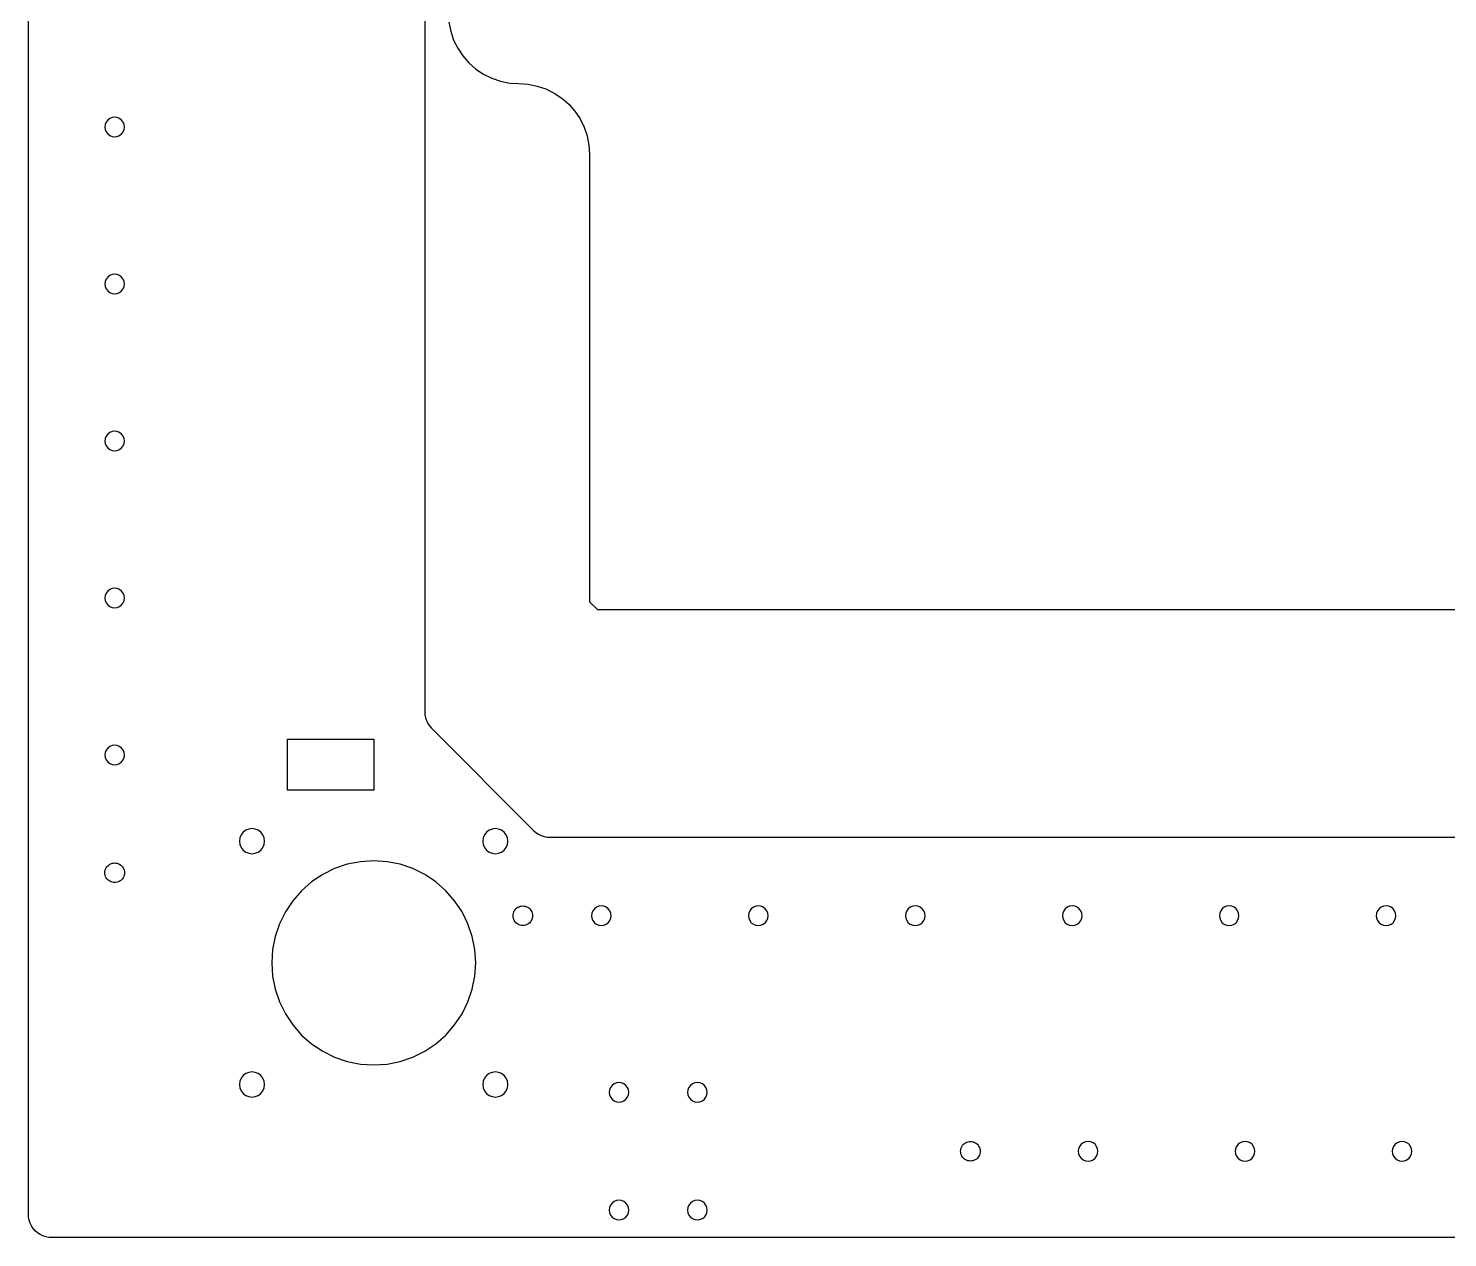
# Model space of a CAD drawing. Extents: x 3 to 841, y 4 to 316.
# Drawn here: x 480 to 660.8, y 4 to 158 of the extents above; entities that cross this region are included whole.
import ezdxf

# ---------------------------------------------------------------- set-up
doc = ezdxf.new("R2010")
doc.units = 0
doc.layers.add('Couche_1', color=7, linetype='CONTINUOUS')

msp = doc.modelspace()

# ---------------------------------------------------------------- linework, layer by layer
at = {"layer": 'Couche_1', "color": 1}
for p, q in [((480, 7.0002), (480, 312.999969)), ((530.49982, 249.00008), (530.49982, 71.00004)), ((533.5767, 158.82511), (533.80635, 157.67048)), ((533.80635, 157.67048), (534.18491, 156.55573)), ((534.18491, 156.55573), (534.7056, 155.50016)), ((534.7056, 155.50016), (535.35967, 154.52123)), ((535.35967, 154.52123), (536.13576, 153.63615)), ((536.13576, 153.63615), (537.02087, 152.86001)), ((537.02087, 152.86001), (537.99983, 152.20596)), ((537.99983, 152.20596), (539.05568, 151.68527)), ((539.05568, 151.68527), (540.17048, 151.30674)), ((540.17048, 151.30674), (541.32511, 151.07709)), ((541.32511, 151.07709), (542.4999, 151.00009)), ((542.4999, 151.00009), (543.67465, 150.92289)), ((543.67465, 150.92289), (544.82926, 150.69319)), ((544.82926, 150.69319), (545.94403, 150.315)), ((545.94403, 150.315), (546.99988, 149.79436)), ((546.99988, 149.79436), (547.97888, 149.14031)), ((547.97888, 149.14031), (548.86362, 148.36383)), ((548.86362, 148.36383), (549.64009, 147.4787)), ((490.37486, 146.55443), (490.11594, 146.35582)), ((490.67648, 146.67931), (490.37486, 146.55443)), ((490.99998, 146.72161), (490.67648, 146.67931)), ((491.32347, 146.67931), (490.99998, 146.72161)), ((491.62477, 146.55443), (491.32347, 146.67931)), ((491.88369, 146.35582), (491.62477, 146.55443)), ((549.64009, 147.4787), (550.29416, 146.50012)), ((550.29416, 146.50012), (550.81484, 145.44424)), ((489.79245, 145.79526), (489.74975, 145.47177)), ((489.74975, 145.47177), (489.79245, 145.14827)), ((489.9173, 146.09688), (489.79245, 145.79526)), ((489.79245, 145.14827), (489.9173, 144.84661)), ((490.11594, 146.35582), (489.9173, 146.09688)), ((489.9173, 144.84661), (490.11594, 144.58806)), ((492.08233, 146.09688), (491.88369, 146.35582)), ((491.88369, 144.58806), (492.08233, 144.84661)), ((492.20718, 145.79526), (492.08233, 146.09688)), ((492.08233, 144.84661), (492.20718, 145.14827)), ((492.24988, 145.47177), (492.20718, 145.79526)), ((492.20718, 145.14827), (492.24988, 145.47177)), ((550.81484, 145.44424), (551.19303, 144.32945)), ((490.11594, 144.58806), (490.37486, 144.38945)), ((490.37486, 144.38945), (490.67648, 144.26456)), ((490.67648, 144.26456), (490.99998, 144.22186)), ((490.99998, 144.22186), (491.32347, 144.26456)), ((491.32347, 144.26456), (491.62477, 144.38945)), ((491.62477, 144.38945), (491.88369, 144.58806)), ((551.19303, 144.32945), (551.42268, 143.17482)), ((551.42268, 143.17482), (551.49998, 142.00009)), ((551.49998, 142.00009), (551.49998, 85)), ((490.67648, 126.67929), (490.37486, 126.5544)), ((490.99998, 126.72199), (490.67648, 126.67929)), ((491.32347, 126.67929), (490.99998, 126.72199)), ((491.62477, 126.5544), (491.32347, 126.67929)), ((489.79245, 125.79523), (489.74975, 125.47174)), ((489.74975, 125.47174), (489.79245, 125.14824)), ((489.9173, 126.09685), (489.79245, 125.79523)), ((489.79245, 125.14824), (489.9173, 124.84697)), ((490.11594, 126.35579), (489.9173, 126.09685)), ((489.9173, 124.84697), (490.11594, 124.58803)), ((490.37486, 126.5544), (490.11594, 126.35579)), ((491.88369, 126.35579), (491.62477, 126.5544)), ((492.08233, 126.09685), (491.88369, 126.35579)), ((491.88369, 124.58803), (492.08233, 124.84697)), ((492.20718, 125.79523), (492.08233, 126.09685)), ((492.08233, 124.84697), (492.20718, 125.14824)), ((492.24988, 125.47174), (492.20718, 125.79523)), ((492.20718, 125.14824), (492.24988, 125.47174)), ((490.11594, 124.58803), (490.37486, 124.38942)), ((490.37486, 124.38942), (490.67648, 124.26453)), ((490.67648, 124.26453), (490.99998, 124.22183)), ((490.99998, 124.22183), (491.32347, 124.26453)), ((491.32347, 124.26453), (491.62477, 124.38942)), ((491.62477, 124.38942), (491.88369, 124.58803)), ((490.99998, 106.72196), (490.67648, 106.67926)), ((491.32347, 106.67926), (490.99998, 106.72196)), ((489.79245, 105.7952), (489.74975, 105.47171)), ((489.74975, 105.47171), (489.79245, 105.14821)), ((489.9173, 106.09682), (489.79245, 105.7952)), ((489.79245, 105.14821), (489.9173, 104.8469)), ((490.11594, 106.35576), (489.9173, 106.09682)), ((490.37486, 106.55433), (490.11594, 106.35576)), ((490.67648, 106.67926), (490.37486, 106.55433)), ((491.62477, 106.55433), (491.32347, 106.67926)), ((491.88369, 106.35576), (491.62477, 106.55433)), ((492.08233, 106.09682), (491.88369, 106.35576)), ((492.20718, 105.7952), (492.08233, 106.09682)), ((492.08233, 104.8469), (492.20718, 105.14821)), ((492.24988, 105.47171), (492.20718, 105.7952)), ((492.20718, 105.14821), (492.24988, 105.47171)), ((489.9173, 104.8469), (490.11594, 104.588)), ((490.11594, 104.588), (490.37486, 104.38939)), ((490.37486, 104.38939), (490.67648, 104.26451)), ((490.67648, 104.26451), (490.99998, 104.22181)), ((490.99998, 104.22181), (491.32347, 104.26451)), ((491.32347, 104.26451), (491.62477, 104.38939)), ((491.62477, 104.38939), (491.88369, 104.588)), ((491.88369, 104.588), (492.08233, 104.8469)), ((489.79245, 85.79518), (489.74975, 85.47168)), ((489.74975, 85.47168), (489.79245, 85.14819)), ((489.9173, 86.09679), (489.79245, 85.79518)), ((489.79245, 85.14819), (489.9173, 84.84691)), ((490.11594, 86.35574), (489.9173, 86.09679)), ((490.37486, 86.55435), (490.11594, 86.35574)), ((490.67648, 86.67923), (490.37486, 86.55435)), ((490.99998, 86.72183), (490.67648, 86.67923)), ((491.32347, 86.67923), (490.99998, 86.72183)), ((491.62477, 86.55435), (491.32347, 86.67923)), ((491.88369, 86.35574), (491.62477, 86.55435)), ((492.08233, 86.09679), (491.88369, 86.35574)), ((492.20718, 85.79518), (492.08233, 86.09679)), ((492.08233, 84.84691), (492.20718, 85.14819)), ((492.24988, 85.47168), (492.20718, 85.79518)), ((492.20718, 85.14819), (492.24988, 85.47168)), ((551.49998, 85), (552.49977, 83.99988)), ((489.9173, 84.84691), (490.11594, 84.58797)), ((490.11594, 84.58797), (490.37486, 84.38936)), ((490.37486, 84.38936), (490.67648, 84.26448)), ((490.67648, 84.26448), (490.99998, 84.22178)), ((490.99998, 84.22178), (491.32347, 84.26448)), ((491.32347, 84.26448), (491.62477, 84.38936)), ((491.62477, 84.38936), (491.88369, 84.58797)), ((491.88369, 84.58797), (492.08233, 84.84691)), ((552.49977, 83.99988), (694.49982, 83.99988)), ((530.49982, 71.00004), (530.52562, 70.60846)), ((530.52562, 70.60846), (530.60212, 70.22356)), ((530.60212, 70.22356), (530.72803, 69.85209)), ((530.72803, 69.85209), (530.90162, 69.5)), ((530.90162, 69.5), (531.11966, 69.17371)), ((531.11966, 69.17371), (531.37858, 68.87877)), ((531.37858, 68.87877), (544.37843, 55.87857)), ((513, 67.5), (524, 67.5)), ((513, 61), (513, 67.5)), ((524, 67.5), (524, 61)), ((489.79245, 65.79549), (489.74975, 65.47165)), ((489.74975, 65.47165), (489.79245, 65.14816)), ((489.9173, 66.09677), (489.79245, 65.79549)), ((489.79245, 65.14816), (489.9173, 64.84689)), ((490.11594, 66.35571), (489.9173, 66.09677)), ((490.37486, 66.55432), (490.11594, 66.35571)), ((490.67648, 66.6792), (490.37486, 66.55432)), ((490.99998, 66.7219), (490.67648, 66.6792)), ((491.32347, 66.6792), (490.99998, 66.7219)), ((491.62477, 66.55432), (491.32347, 66.6792)), ((491.88369, 66.35571), (491.62477, 66.55432)), ((492.08233, 66.09677), (491.88369, 66.35571)), ((492.20718, 65.79549), (492.08233, 66.09677)), ((492.08233, 64.84689), (492.20718, 65.14816)), ((492.24988, 65.47165), (492.20718, 65.79549)), ((492.20718, 65.14816), (492.24988, 65.47165)), ((489.9173, 64.84689), (490.11594, 64.58794)), ((490.11594, 64.58794), (490.37486, 64.38933)), ((490.37486, 64.38933), (490.67648, 64.26445)), ((490.67648, 64.26445), (490.99998, 64.22175)), ((490.99998, 64.22175), (491.32347, 64.26445)), ((491.32347, 64.26445), (491.62477, 64.38933)), ((491.62477, 64.38933), (491.88369, 64.58794)), ((491.88369, 64.58794), (492.08233, 64.84689)), ((524, 61), (513, 61)), ((508.49779, 56.10014), (508.08359, 56.04544)), ((508.91194, 56.04544), (508.49779, 56.10014)), ((539.49777, 56.10014), (539.08362, 56.04544)), ((539.91193, 56.04544), (539.49777, 56.10014)), ((506.95225, 54.91403), (506.89795, 54.49993)), ((506.89795, 54.49993), (506.95225, 54.08574)), ((507.11208, 55.30001), (506.95225, 54.91403)), ((507.3664, 55.63126), (507.11208, 55.30001)), ((507.69804, 55.88563), (507.3664, 55.63126)), ((508.08359, 56.04544), (507.69804, 55.88563)), ((509.29786, 55.88563), (508.91194, 56.04544)), ((509.62913, 55.63126), (509.29786, 55.88563)), ((509.8835, 55.30001), (509.62913, 55.63126)), ((510.04328, 54.91403), (509.8835, 55.30001)), ((510.09798, 54.49993), (510.04328, 54.91403)), ((510.04328, 54.08574), (510.09798, 54.49993)), ((537.95224, 54.91403), (537.89794, 54.49993)), ((537.89794, 54.49993), (537.95224, 54.08574)), ((538.11206, 55.30001), (537.95224, 54.91403)), ((538.36639, 55.63126), (538.11206, 55.30001)), ((538.69803, 55.88563), (538.36639, 55.63126)), ((539.08362, 56.04544), (538.69803, 55.88563)), ((540.29785, 55.88563), (539.91193, 56.04544)), ((540.62912, 55.63126), (540.29785, 55.88563)), ((540.88349, 55.30001), (540.62912, 55.63126)), ((541.04332, 54.91403), (540.88349, 55.30001)), ((541.09792, 54.49993), (541.04332, 54.91403)), ((541.04332, 54.08574), (541.09792, 54.49993)), ((544.37843, 55.87857), (544.67373, 55.61993)), ((544.67373, 55.61993), (545.00003, 55.40194)), ((545.00003, 55.40194), (545.35176, 55.22839)), ((545.35176, 55.22839), (545.72321, 55.10209)), ((545.72321, 55.10209), (546.1081, 55.02559)), ((546.1081, 55.02559), (546.49968, 55.00019)), ((546.49968, 55.00019), (787.49985, 55.00019)), ((506.95225, 54.08574), (507.11208, 53.70015)), ((507.11208, 53.70015), (507.3664, 53.36856)), ((507.3664, 53.36856), (507.69804, 53.11457)), ((507.69804, 53.11457), (508.08359, 52.95437)), ((508.08359, 52.95437), (508.49779, 52.90007)), ((508.49779, 52.90007), (508.91194, 52.95437)), ((508.91194, 52.95437), (509.29786, 53.11457)), ((509.29786, 53.11457), (509.62913, 53.36856)), ((509.62913, 53.36856), (509.8835, 53.70015)), ((509.8835, 53.70015), (510.04328, 54.08574)), ((537.95224, 54.08574), (538.11206, 53.70015)), ((538.11206, 53.70015), (538.36639, 53.36856)), ((538.36639, 53.36856), (538.69803, 53.11457)), ((538.69803, 53.11457), (539.08362, 52.95437)), ((539.08362, 52.95437), (539.49777, 52.90007)), ((539.49777, 52.90007), (539.91193, 52.95437)), ((539.91193, 52.95437), (540.29785, 53.11457)), ((540.29785, 53.11457), (540.62912, 53.36856)), ((540.62912, 53.36856), (540.88349, 53.70015)), ((540.88349, 53.70015), (541.04332, 54.08574)), ((489.7498, 50.47188), (489.7608, 50.63488)), ((489.7608, 50.63488), (489.7925, 50.79537)), ((489.7925, 50.79537), (489.845, 50.95027)), ((489.845, 50.95027), (489.9173, 51.09665)), ((489.9173, 51.09665), (490.0083, 51.23281)), ((490.0083, 51.23281), (490.11591, 51.35559)), ((490.11591, 51.35559), (490.23902, 51.46355)), ((490.23902, 51.46355), (490.37483, 51.55425)), ((490.37483, 51.55425), (490.52159, 51.62655)), ((490.52159, 51.62655), (490.67645, 51.67905)), ((490.67645, 51.67905), (490.83661, 51.71115)), ((490.83661, 51.71115), (490.99995, 51.72175)), ((490.99995, 51.72175), (491.16296, 51.71115)), ((491.16296, 51.71115), (491.32344, 51.67905)), ((491.32344, 51.67905), (491.47835, 51.62655)), ((491.47835, 51.62655), (491.62474, 51.55425)), ((491.62474, 51.55425), (491.76092, 51.46355)), ((491.76092, 51.46355), (491.88366, 51.35559)), ((491.88366, 51.35559), (491.99164, 51.23281)), ((491.99164, 51.23281), (492.08234, 51.09665)), ((492.08234, 51.09665), (492.15464, 50.95027)), ((492.15464, 50.95027), (492.20714, 50.79537)), ((492.20714, 50.79537), (492.23924, 50.63488)), ((492.23924, 50.63488), (492.24984, 50.47188)), ((519.02291, 51.01056), (517.49783, 50.25846)), ((520.63331, 51.55704), (519.02291, 51.01056)), ((522.30089, 51.88863), (520.63331, 51.55704)), ((523.99778, 52.00012), (522.30089, 51.88863)), ((525.69463, 51.88863), (523.99778, 52.00012)), ((527.36257, 51.55704), (525.69463, 51.88863)), ((528.97265, 51.01056), (527.36257, 51.55704)), ((530.49769, 50.25846), (528.97265, 51.01056)), ((489.7608, 50.30854), (489.7498, 50.47188)), ((489.7925, 50.14838), (489.7608, 50.30854)), ((489.845, 49.99353), (489.7925, 50.14838)), ((489.9173, 49.84677), (489.845, 49.99353)), ((490.0083, 49.71094), (489.9173, 49.84677)), ((490.11591, 49.58782), (490.0083, 49.71094)), ((490.23902, 49.48025), (490.11591, 49.58782)), ((490.37483, 49.38925), (490.23902, 49.48025)), ((490.52159, 49.31695), (490.37483, 49.38925)), ((490.67645, 49.26435), (490.52159, 49.31695)), ((490.83661, 49.23265), (490.67645, 49.26435)), ((490.99995, 49.22175), (490.83661, 49.23265)), ((491.16296, 49.23265), (490.99995, 49.22175)), ((491.32344, 49.26435), (491.16296, 49.23265)), ((491.47835, 49.31695), (491.32344, 49.26435)), ((491.62474, 49.38925), (491.47835, 49.31695)), ((491.76092, 49.48025), (491.62474, 49.38925)), ((491.88366, 49.58782), (491.76092, 49.48025)), ((491.99164, 49.71094), (491.88366, 49.58782)), ((492.08234, 49.84677), (491.99164, 49.71094)), ((492.15464, 49.99353), (492.08234, 49.84677)), ((492.20714, 50.14838), (492.15464, 49.99353)), ((492.23924, 50.30854), (492.20714, 50.14838)), ((492.24984, 50.47188), (492.23924, 50.30854)), ((516.08392, 49.31373), (514.80545, 48.19226)), ((517.49783, 50.25846), (516.08392, 49.31373)), ((531.91163, 49.31373), (530.49769, 50.25846)), ((533.1901, 48.19226), (531.91163, 49.31373)), ((514.80545, 48.19226), (513.68432, 46.91378)), ((534.31157, 46.91378), (533.1901, 48.19226)), ((512.7396, 45.50018), (511.98744, 43.97477)), ((513.68432, 46.91378), (512.7396, 45.50018)), ((535.25634, 45.50018), (534.31157, 46.91378)), ((536.00846, 43.97477), (535.25634, 45.50018)), ((541.75873, 45.16329), (541.79043, 45.32344)), ((541.79043, 45.32344), (541.84293, 45.47834)), ((541.84293, 45.47834), (541.91533, 45.62506)), ((541.91533, 45.62506), (542.00603, 45.76088)), ((542.00603, 45.76088), (542.11397, 45.884)), ((542.11397, 45.884), (542.23707, 45.99162)), ((542.23707, 45.99162), (542.37293, 46.08262)), ((542.37293, 46.08262), (542.51969, 46.15502)), ((542.51969, 46.15502), (542.67418, 46.20752)), ((542.67418, 46.20752), (542.8347, 46.23932)), ((542.8347, 46.23932), (542.998, 46.25022)), ((542.998, 46.25022), (543.16102, 46.23932)), ((543.16102, 46.23932), (543.32154, 46.20752)), ((543.32154, 46.20752), (543.4764, 46.15502)), ((543.4764, 46.15502), (543.62279, 46.08262)), ((543.62279, 46.08262), (543.75897, 45.99162)), ((543.75897, 45.99162), (543.88171, 45.884)), ((543.88171, 45.884), (543.98969, 45.76088)), ((543.98969, 45.76088), (544.08039, 45.62506)), ((544.08039, 45.62506), (544.15269, 45.47834)), ((544.15269, 45.47834), (544.20529, 45.32344)), ((544.20529, 45.32344), (544.23739, 45.16329)), ((551.79031, 45.32344), (551.74801, 44.99995)), ((551.91521, 45.62506), (551.79031, 45.32344)), ((552.11414, 45.884), (551.91521, 45.62506)), ((552.37273, 46.08261), (552.11414, 45.884)), ((552.6744, 46.2075), (552.37273, 46.08261)), ((552.99785, 46.2502), (552.6744, 46.2075)), ((553.32139, 46.2075), (552.99785, 46.2502)), ((553.62301, 46.08261), (553.32139, 46.2075)), ((553.88193, 45.884), (553.62301, 46.08261)), ((554.08053, 45.62506), (553.88193, 45.884)), ((554.20542, 45.32344), (554.08053, 45.62506)), ((554.24772, 44.99995), (554.20542, 45.32344)), ((571.79033, 45.32344), (571.74803, 44.99995)), ((571.91523, 45.62506), (571.79033, 45.32344)), ((572.11383, 45.884), (571.91523, 45.62506)), ((572.37279, 46.08261), (572.11383, 45.884)), ((572.67442, 46.2075), (572.37279, 46.08261)), ((572.99787, 46.2502), (572.67442, 46.2075)), ((573.32141, 46.2075), (572.99787, 46.2502)), ((573.62303, 46.08261), (573.32141, 46.2075)), ((573.88162, 45.884), (573.62303, 46.08261)), ((574.08059, 45.62506), (573.88162, 45.884)), ((574.20512, 45.32344), (574.08059, 45.62506)), ((574.24772, 44.99995), (574.20512, 45.32344)), ((591.79039, 45.32344), (591.74799, 44.99995)), ((591.91525, 45.62506), (591.79039, 45.32344)), ((592.11384, 45.884), (591.91525, 45.62506)), ((592.37281, 46.08261), (592.11384, 45.884)), ((592.67444, 46.2075), (592.37281, 46.08261)), ((592.99793, 46.2502), (592.67444, 46.2075)), ((593.32143, 46.2075), (592.99793, 46.2502)), ((593.62272, 46.08261), (593.32143, 46.2075)), ((593.88164, 45.884), (593.62272, 46.08261)), ((594.08028, 45.62506), (593.88164, 45.884)), ((594.20514, 45.32344), (594.08028, 45.62506)), ((594.24784, 44.99995), (594.20514, 45.32344)), ((611.79042, 45.32344), (611.74772, 44.99995)), ((611.91526, 45.62506), (611.79042, 45.32344)), ((612.11392, 45.884), (611.91526, 45.62506)), ((612.37283, 46.08261), (612.11392, 45.884)), ((612.67445, 46.2075), (612.37283, 46.08261)), ((612.99795, 46.2502), (612.67445, 46.2075)), ((613.32144, 46.2075), (612.99795, 46.2502)), ((613.62274, 46.08261), (613.32144, 46.2075)), ((613.8817, 45.884), (613.62274, 46.08261)), ((614.08031, 45.62506), (613.8817, 45.884)), ((614.20515, 45.32344), (614.08031, 45.62506)), ((614.24785, 44.99995), (614.20515, 45.32344)), ((631.79043, 45.32344), (631.74773, 44.99995)), ((631.91529, 45.62506), (631.79043, 45.32344)), ((632.11392, 45.884), (631.91529, 45.62506)), ((632.37284, 46.08261), (632.11392, 45.884)), ((632.67448, 46.2075), (632.37284, 46.08261)), ((632.998, 46.2502), (632.67448, 46.2075)), ((633.32147, 46.2075), (632.998, 46.2502)), ((633.62277, 46.08261), (633.32147, 46.2075)), ((633.88171, 45.884), (633.62277, 46.08261)), ((634.08032, 45.62506), (633.88171, 45.884)), ((634.20516, 45.32344), (634.08032, 45.62506)), ((634.24786, 44.99995), (634.20516, 45.32344)), ((651.79045, 45.32344), (651.74775, 44.99995)), ((651.91534, 45.62506), (651.79045, 45.32344)), ((652.11395, 45.884), (651.91534, 45.62506)), ((652.37291, 46.08261), (652.11395, 45.884)), ((652.67417, 46.2075), (652.37291, 46.08261)), ((652.99803, 46.2502), (652.67417, 46.2075)), ((653.32148, 46.2075), (652.99803, 46.2502)), ((653.62277, 46.08261), (653.32148, 46.2075)), ((653.88174, 45.884), (653.62277, 46.08261)), ((654.08035, 45.62506), (653.88174, 45.884)), ((654.20519, 45.32344), (654.08035, 45.62506)), ((654.24789, 44.99995), (654.20519, 45.32344)), ((511.98744, 43.97477), (511.44099, 42.36471)), ((536.55491, 42.36471), (536.00846, 43.97477)), ((541.74773, 44.99995), (541.75873, 45.16329)), ((541.75873, 44.83695), (541.74773, 44.99995)), ((541.79043, 44.67645), (541.75873, 44.83695)), ((541.84293, 44.5216), (541.79043, 44.67645)), ((541.91533, 44.37518), (541.84293, 44.5216)), ((542.00603, 44.23901), (541.91533, 44.37518)), ((542.11397, 44.11624), (542.00603, 44.23901)), ((542.23707, 44.00828), (542.11397, 44.11624)), ((542.37293, 43.91768), (542.23707, 44.00828)), ((542.51969, 43.84538), (542.37293, 43.91768)), ((542.67418, 43.79278), (542.51969, 43.84538)), ((542.8347, 43.76068), (542.67418, 43.79278)), ((542.998, 43.75008), (542.8347, 43.76068)), ((543.16102, 43.76068), (542.998, 43.75008)), ((543.32154, 43.79278), (543.16102, 43.76068)), ((543.4764, 43.84538), (543.32154, 43.79278)), ((543.62279, 43.91768), (543.4764, 43.84538)), ((543.75897, 44.00828), (543.62279, 43.91768)), ((543.88171, 44.11624), (543.75897, 44.00828)), ((543.98969, 44.23901), (543.88171, 44.11624)), ((544.08039, 44.37518), (543.98969, 44.23901)), ((544.15269, 44.5216), (544.08039, 44.37518)), ((544.20529, 44.67645), (544.15269, 44.5216)), ((544.23739, 44.83695), (544.20529, 44.67645)), ((544.23739, 45.16329), (544.24799, 44.99995)), ((544.24799, 44.99995), (544.23739, 44.83695)), ((551.74801, 44.99995), (551.79031, 44.67645)), ((551.79031, 44.67645), (551.91521, 44.37518)), ((551.91521, 44.37518), (552.11414, 44.11624)), ((552.11414, 44.11624), (552.37273, 43.91763)), ((552.37273, 43.91763), (552.6744, 43.79274)), ((552.6744, 43.79274), (552.99785, 43.75004)), ((552.99785, 43.75004), (553.32139, 43.79274)), ((553.32139, 43.79274), (553.62301, 43.91763)), ((553.62301, 43.91763), (553.88193, 44.11624)), ((553.88193, 44.11624), (554.08053, 44.37518)), ((554.08053, 44.37518), (554.20542, 44.67645)), ((554.20542, 44.67645), (554.24772, 44.99995)), ((571.74803, 44.99995), (571.79033, 44.67645)), ((571.79033, 44.67645), (571.91523, 44.37518)), ((571.91523, 44.37518), (572.11383, 44.11624)), ((572.11383, 44.11624), (572.37279, 43.91763)), ((572.37279, 43.91763), (572.67442, 43.79274)), ((572.67442, 43.79274), (572.99787, 43.75004)), ((572.99787, 43.75004), (573.32141, 43.79274)), ((573.32141, 43.79274), (573.62303, 43.91763)), ((573.62303, 43.91763), (573.88162, 44.11624)), ((573.88162, 44.11624), (574.08059, 44.37518)), ((574.08059, 44.37518), (574.20512, 44.67645)), ((574.20512, 44.67645), (574.24772, 44.99995)), ((591.74799, 44.99995), (591.79039, 44.67645)), ((591.79039, 44.67645), (591.91525, 44.37518)), ((591.91525, 44.37518), (592.11384, 44.11624)), ((592.11384, 44.11624), (592.37281, 43.91763)), ((592.37281, 43.91763), (592.67444, 43.79274)), ((592.67444, 43.79274), (592.99793, 43.75004)), ((592.99793, 43.75004), (593.32143, 43.79274)), ((593.32143, 43.79274), (593.62272, 43.91763)), ((593.62272, 43.91763), (593.88164, 44.11624)), ((593.88164, 44.11624), (594.08028, 44.37518)), ((594.08028, 44.37518), (594.20514, 44.67645)), ((594.20514, 44.67645), (594.24784, 44.99995)), ((611.74772, 44.99995), (611.79042, 44.67645)), ((611.79042, 44.67645), (611.91526, 44.37518)), ((611.91526, 44.37518), (612.11392, 44.11624)), ((612.11392, 44.11624), (612.37283, 43.91763)), ((612.37283, 43.91763), (612.67445, 43.79274)), ((612.67445, 43.79274), (612.99795, 43.75004)), ((612.99795, 43.75004), (613.32144, 43.79274)), ((613.32144, 43.79274), (613.62274, 43.91763)), ((613.62274, 43.91763), (613.8817, 44.11624)), ((613.8817, 44.11624), (614.08031, 44.37518)), ((614.08031, 44.37518), (614.20515, 44.67645)), ((614.20515, 44.67645), (614.24785, 44.99995)), ((631.74773, 44.99995), (631.79043, 44.67645)), ((631.79043, 44.67645), (631.91529, 44.37518)), ((631.91529, 44.37518), (632.11392, 44.11624)), ((632.11392, 44.11624), (632.37284, 43.91763)), ((632.37284, 43.91763), (632.67448, 43.79274)), ((632.67448, 43.79274), (632.998, 43.75004)), ((632.998, 43.75004), (633.32147, 43.79274)), ((633.32147, 43.79274), (633.62277, 43.91763)), ((633.62277, 43.91763), (633.88171, 44.11624)), ((633.88171, 44.11624), (634.08032, 44.37518)), ((634.08032, 44.37518), (634.20516, 44.67645)), ((634.20516, 44.67645), (634.24786, 44.99995)), ((651.74775, 44.99995), (651.79045, 44.67645)), ((651.79045, 44.67645), (651.91534, 44.37518)), ((651.91534, 44.37518), (652.11395, 44.11624)), ((652.11395, 44.11624), (652.37291, 43.91763)), ((652.37291, 43.91763), (652.67417, 43.79274)), ((652.67417, 43.79274), (652.99803, 43.75004)), ((652.99803, 43.75004), (653.32148, 43.79274)), ((653.32148, 43.79274), (653.62277, 43.91763)), ((653.62277, 43.91763), (653.88174, 44.11624)), ((653.88174, 44.11624), (654.08035, 44.37518)), ((654.08035, 44.37518), (654.20519, 44.67645)), ((654.20519, 44.67645), (654.24789, 44.99995)), ((511.44099, 42.36471), (511.10901, 40.69677)), ((536.8865, 40.69677), (536.55491, 42.36471)), ((511.10901, 40.69677), (510.9979, 38.99993)), ((536.998, 38.99993), (536.8865, 40.69677)), ((510.9979, 38.99993), (511.10901, 37.30305)), ((536.8865, 37.30305), (536.998, 38.99993)), ((511.10901, 37.30305), (511.44099, 35.63549)), ((536.55491, 35.63549), (536.8865, 37.30305)), ((511.44099, 35.63549), (511.98744, 34.02508)), ((536.00846, 34.02508), (536.55491, 35.63549)), ((511.98744, 34.02508), (512.7396, 32.49998)), ((535.25634, 32.49998), (536.00846, 34.02508)), ((512.7396, 32.49998), (513.68432, 31.08603)), ((513.68432, 31.08603), (514.80545, 29.80759)), ((533.1901, 29.80759), (534.31157, 31.08603)), ((534.31157, 31.08603), (535.25634, 32.49998)), ((514.80545, 29.80759), (516.08392, 28.68643)), ((531.91163, 28.68643), (533.1901, 29.80759)), ((516.08392, 28.68643), (517.49783, 27.7417)), ((517.49783, 27.7417), (519.02291, 26.98955)), ((528.97265, 26.98955), (530.49769, 27.7417)), ((530.49769, 27.7417), (531.91163, 28.68643)), ((519.02291, 26.98955), (520.63331, 26.4432)), ((520.63331, 26.4432), (522.30089, 26.11122)), ((522.30089, 26.11122), (523.99778, 26.00003)), ((523.99778, 26.00003), (525.69463, 26.11122)), ((525.69463, 26.11122), (527.36257, 26.4432)), ((527.36257, 26.4432), (528.97265, 26.98955)), ((506.95225, 23.91411), (506.89795, 23.49993)), ((507.11208, 24.29996), (506.95225, 23.91411)), ((507.3664, 24.6313), (507.11208, 24.29996)), ((507.69804, 24.88563), (507.3664, 24.6313)), ((508.08359, 25.04544), (507.69804, 24.88563)), ((508.49779, 25.10014), (508.08359, 25.04544)), ((508.91194, 25.04544), (508.49779, 25.10014)), ((509.29786, 24.88563), (508.91194, 25.04544)), ((509.62913, 24.6313), (509.29786, 24.88563)), ((509.8835, 24.29996), (509.62913, 24.6313)), ((510.04328, 23.91411), (509.8835, 24.29996)), ((510.09798, 23.49993), (510.04328, 23.91411)), ((537.95224, 23.91411), (537.89794, 23.49993)), ((538.11206, 24.29996), (537.95224, 23.91411)), ((538.36639, 24.6313), (538.11206, 24.29996)), ((538.69803, 24.88563), (538.36639, 24.6313)), ((539.08362, 25.04544), (538.69803, 24.88563)), ((539.49777, 25.10014), (539.08362, 25.04544)), ((539.91193, 25.04544), (539.49777, 25.10014)), ((540.29785, 24.88563), (539.91193, 25.04544)), ((540.62912, 24.6313), (540.29785, 24.88563)), ((540.88349, 24.29996), (540.62912, 24.6313)), ((541.04332, 23.91411), (540.88349, 24.29996)), ((541.09792, 23.49993), (541.04332, 23.91411)), ((554.62487, 23.58248), (554.36591, 23.38387)), ((554.92649, 23.70741), (554.62487, 23.58248)), ((555.24999, 23.75001), (554.92649, 23.70741)), ((555.57348, 23.70741), (555.24999, 23.75001)), ((555.87478, 23.58248), (555.57348, 23.70741)), ((556.1337, 23.38387), (555.87478, 23.58248)), ((564.62472, 23.58248), (564.36613, 23.38387)), ((564.92635, 23.70741), (564.62472, 23.58248)), ((565.24984, 23.75001), (564.92635, 23.70741)), ((565.57333, 23.70741), (565.24984, 23.75001)), ((565.87495, 23.58248), (565.57333, 23.70741)), ((566.13392, 23.38387), (565.87495, 23.58248)), ((506.89795, 23.49993), (506.95225, 23.0857)), ((506.95225, 23.0857), (507.11208, 22.70015)), ((507.11208, 22.70015), (507.3664, 22.36851)), ((507.3664, 22.36851), (507.69804, 22.11461)), ((507.69804, 22.11461), (508.08359, 21.95446)), ((508.08359, 21.95446), (508.49779, 21.90006)), ((508.49779, 21.90006), (508.91194, 21.95446)), ((508.91194, 21.95446), (509.29786, 22.11461)), ((509.29786, 22.11461), (509.62913, 22.36851)), ((509.62913, 22.36851), (509.8835, 22.70015)), ((509.8835, 22.70015), (510.04328, 23.0857)), ((510.04328, 23.0857), (510.09798, 23.49993)), ((537.89794, 23.49993), (537.95224, 23.0857)), ((537.95224, 23.0857), (538.11206, 22.70015)), ((538.11206, 22.70015), (538.36639, 22.36851)), ((538.36639, 22.36851), (538.69803, 22.11461)), ((538.69803, 22.11461), (539.08362, 21.95446)), ((539.08362, 21.95446), (539.49777, 21.90006)), ((539.49777, 21.90006), (539.91193, 21.95446)), ((539.91193, 21.95446), (540.29785, 22.11461)), ((540.29785, 22.11461), (540.62912, 22.36851)), ((540.62912, 22.36851), (540.88349, 22.70015)), ((540.88349, 22.70015), (541.04332, 23.0857)), ((541.04332, 23.0857), (541.09792, 23.49993)), ((554.04246, 22.8237), (553.99976, 22.50016)), ((553.99976, 22.50016), (554.04246, 22.17671)), ((554.16731, 23.12488), (554.04246, 22.8237)), ((554.04246, 22.17671), (554.16731, 21.875)), ((554.36591, 23.38387), (554.16731, 23.12488)), ((554.16731, 21.875), (554.36591, 21.61602)), ((556.33234, 23.12488), (556.1337, 23.38387)), ((556.1337, 21.61602), (556.33234, 21.875)), ((556.45719, 22.8237), (556.33234, 23.12488)), ((556.33234, 21.875), (556.45719, 22.17671)), ((556.49989, 22.50016), (556.45719, 22.8237)), ((556.45719, 22.17671), (556.49989, 22.50016)), ((564.0423, 22.8237), (564, 22.50016)), ((564, 22.50016), (564.0423, 22.17671)), ((564.16715, 23.12488), (564.0423, 22.8237)), ((564.0423, 22.17671), (564.16715, 21.875)), ((564.36613, 23.38387), (564.16715, 23.12488)), ((564.16715, 21.875), (564.36613, 21.61602)), ((566.33251, 23.12488), (566.13392, 23.38387)), ((566.13392, 21.61602), (566.33251, 21.875)), ((566.45741, 22.8237), (566.33251, 23.12488)), ((566.33251, 21.875), (566.45741, 22.17671)), ((566.49971, 22.50016), (566.45741, 22.8237)), ((566.45741, 22.17671), (566.49971, 22.50016)), ((554.36591, 21.61602), (554.62487, 21.41741)), ((554.62487, 21.41741), (554.92649, 21.29257)), ((554.92649, 21.29257), (555.24999, 21.24997)), ((555.24999, 21.24997), (555.57348, 21.29257)), ((555.57348, 21.29257), (555.87478, 21.41741)), ((555.87478, 21.41741), (556.1337, 21.61602)), ((564.36613, 21.61602), (564.62472, 21.41741)), ((564.62472, 21.41741), (564.92635, 21.29257)), ((564.92635, 21.29257), (565.24984, 21.24997)), ((565.24984, 21.24997), (565.57333, 21.29257)), ((565.57333, 21.29257), (565.87495, 21.41741)), ((565.87495, 21.41741), (566.13392, 21.61602)), ((598.77822, 15.00014), (598.78882, 15.1631)), ((598.78882, 14.83676), (598.77822, 15.00014)), ((598.78882, 15.1631), (598.82092, 15.32359)), ((598.82092, 14.67661), (598.78882, 14.83676)), ((598.82092, 15.32359), (598.87352, 15.47845)), ((598.87352, 14.52171), (598.82092, 14.67661)), ((598.87352, 15.47845), (598.94582, 15.62521)), ((598.94582, 14.37494), (598.87352, 14.52171)), ((598.94582, 15.62521), (599.03642, 15.76104)), ((599.03642, 15.76104), (599.14436, 15.88385)), ((599.14436, 15.88385), (599.26715, 15.99173)), ((599.26715, 15.99173), (599.40328, 16.08273)), ((599.40328, 16.08273), (599.54972, 16.15503)), ((599.54972, 16.15503), (599.70457, 16.20733)), ((599.70457, 16.20733), (599.86511, 16.23943)), ((599.86511, 16.23943), (600.02807, 16.25003)), ((600.02807, 16.25003), (600.19141, 16.23943)), ((600.19141, 16.23943), (600.35195, 16.20733)), ((600.35195, 16.20733), (600.50644, 16.15503)), ((600.50644, 16.15503), (600.6532, 16.08273)), ((600.6532, 16.08273), (600.78905, 15.99173)), ((600.78905, 15.99173), (600.91214, 15.88385)), ((600.91214, 15.88385), (601.0201, 15.76104)), ((601.0201, 15.76104), (601.1108, 15.62521)), ((601.1108, 15.62521), (601.1831, 15.47845)), ((601.1831, 14.52171), (601.1108, 14.37494)), ((601.1831, 15.47845), (601.2357, 15.32359)), ((601.2357, 14.67661), (601.1831, 14.52171)), ((601.2357, 15.32359), (601.2674, 15.1631)), ((601.2674, 14.83676), (601.2357, 14.67661)), ((601.2674, 15.1631), (601.2784, 15.00014)), ((601.2784, 15.00014), (601.2674, 14.83676)), ((613.821, 15.32359), (613.7783, 15.00014)), ((613.7783, 15.00014), (613.821, 14.67661)), ((613.94587, 15.62521), (613.821, 15.32359)), ((613.821, 14.67661), (613.94587, 14.37494)), ((614.14445, 15.88385), (613.94587, 15.62521)), ((614.40309, 16.08276), (614.14445, 15.88385)), ((614.70471, 16.20731), (614.40309, 16.08276)), ((615.02816, 16.24991), (614.70471, 16.20731)), ((615.3517, 16.20731), (615.02816, 16.24991)), ((615.65334, 16.08276), (615.3517, 16.20731)), ((615.91224, 15.88385), (615.65334, 16.08276)), ((616.11085, 15.62521), (615.91224, 15.88385)), ((616.23574, 15.32359), (616.11085, 15.62521)), ((616.11085, 14.37494), (616.23574, 14.67661)), ((616.27804, 15.00014), (616.23574, 15.32359)), ((616.23574, 14.67661), (616.27804, 15.00014)), ((633.82067, 15.32359), (633.77827, 15.00014)), ((633.77827, 15.00014), (633.82067, 14.67661)), ((633.94555, 15.62521), (633.82067, 15.32359)), ((633.82067, 14.67661), (633.94555, 14.37494)), ((634.14453, 15.88385), (633.94555, 15.62521)), ((634.4031, 16.08276), (634.14453, 15.88385)), ((634.70474, 16.20731), (634.4031, 16.08276)), ((635.02824, 16.24991), (634.70474, 16.20731)), ((635.35173, 16.20731), (635.02824, 16.24991)), ((635.65335, 16.08276), (635.35173, 16.20731)), ((635.91227, 15.88385), (635.65335, 16.08276)), ((636.11092, 15.62521), (635.91227, 15.88385)), ((636.23576, 15.32359), (636.11092, 15.62521)), ((636.11092, 14.37494), (636.23576, 14.67661)), ((636.27806, 15.00014), (636.23576, 15.32359)), ((636.23576, 14.67661), (636.27806, 15.00014)), ((653.82071, 15.32359), (653.77831, 15.00014)), ((653.77831, 15.00014), (653.82071, 14.67661)), ((653.94556, 15.62521), (653.82071, 15.32359)), ((653.82071, 14.67661), (653.94556, 14.37494)), ((654.14417, 15.88385), (653.94556, 15.62521)), ((654.40313, 16.08276), (654.14417, 15.88385)), ((654.70475, 16.20731), (654.40313, 16.08276)), ((655.02824, 16.24991), (654.70475, 16.20731)), ((655.35174, 16.20731), (655.02824, 16.24991)), ((655.65338, 16.08276), (655.35174, 16.20731)), ((655.91195, 15.88385), (655.65338, 16.08276)), ((656.11093, 15.62521), (655.91195, 15.88385)), ((656.23579, 15.32359), (656.11093, 15.62521)), ((656.11093, 14.37494), (656.23579, 14.67661)), ((656.27809, 15.00014), (656.23579, 15.32359)), ((656.23579, 14.67661), (656.27809, 15.00014)), ((599.03642, 14.23921), (598.94582, 14.37494)), ((599.14436, 14.11609), (599.03642, 14.23921)), ((599.26715, 14.00843), (599.14436, 14.11609)), ((599.40328, 13.91743), (599.26715, 14.00843)), ((599.54972, 13.84513), (599.40328, 13.91743)), ((599.70457, 13.79253), (599.54972, 13.84513)), ((599.86511, 13.76083), (599.70457, 13.79253)), ((600.02807, 13.75023), (599.86511, 13.76083)), ((600.19141, 13.76083), (600.02807, 13.75023)), ((600.35195, 13.79253), (600.19141, 13.76083)), ((600.50644, 13.84513), (600.35195, 13.79253)), ((600.6532, 13.91743), (600.50644, 13.84513)), ((600.78905, 14.00843), (600.6532, 13.91743)), ((600.91214, 14.11609), (600.78905, 14.00843)), ((601.0201, 14.23921), (600.91214, 14.11609)), ((601.1108, 14.37494), (601.0201, 14.23921)), ((613.94587, 14.37494), (614.14445, 14.11609)), ((614.14445, 14.11609), (614.40309, 13.91739)), ((614.40309, 13.91739), (614.70471, 13.79247)), ((614.70471, 13.79247), (615.02816, 13.75027)), ((615.02816, 13.75027), (615.3517, 13.79247)), ((615.3517, 13.79247), (615.65334, 13.91739)), ((615.65334, 13.91739), (615.91224, 14.11609)), ((615.91224, 14.11609), (616.11085, 14.37494)), ((633.94555, 14.37494), (634.14453, 14.11609)), ((634.14453, 14.11609), (634.4031, 13.91739)), ((634.4031, 13.91739), (634.70474, 13.79247)), ((634.70474, 13.79247), (635.02824, 13.75027)), ((635.02824, 13.75027), (635.35173, 13.79247)), ((635.35173, 13.79247), (635.65335, 13.91739)), ((635.65335, 13.91739), (635.91227, 14.11609)), ((635.91227, 14.11609), (636.11092, 14.37494)), ((653.94556, 14.37494), (654.14417, 14.11609)), ((654.14417, 14.11609), (654.40313, 13.91739)), ((654.40313, 13.91739), (654.70475, 13.79247)), ((654.70475, 13.79247), (655.02824, 13.75027)), ((655.02824, 13.75027), (655.35174, 13.79247)), ((655.35174, 13.79247), (655.65338, 13.91739)), ((655.65338, 13.91739), (655.91195, 14.11609)), ((655.91195, 14.11609), (656.11093, 14.37494)), ((554.04246, 7.82354), (553.99976, 7.5)), ((553.99976, 7.5), (554.04246, 7.17659)), ((554.16731, 8.12515), (554.04246, 7.82354)), ((554.36591, 8.38371), (554.16731, 8.12515)), ((554.62487, 8.58275), (554.36591, 8.38371)), ((554.92649, 8.70759), (554.62487, 8.58275)), ((555.24999, 8.74989), (554.92649, 8.70759)), ((555.57348, 8.70759), (555.24999, 8.74989)), ((555.87478, 8.58275), (555.57348, 8.70759)), ((556.1337, 8.38371), (555.87478, 8.58275)), ((556.33234, 8.12515), (556.1337, 8.38371)), ((556.45719, 7.82354), (556.33234, 8.12515)), ((556.49989, 7.5), (556.45719, 7.82354)), ((556.45719, 7.17659), (556.49989, 7.5)), ((564.0423, 7.82354), (564, 7.5)), ((564, 7.5), (564.0423, 7.17659)), ((564.16715, 8.12515), (564.0423, 7.82354)), ((564.36613, 8.38371), (564.16715, 8.12515)), ((564.62472, 8.58275), (564.36613, 8.38371)), ((564.92635, 8.70759), (564.62472, 8.58275)), ((565.24984, 8.74989), (564.92635, 8.70759)), ((565.57333, 8.70759), (565.24984, 8.74989)), ((565.87495, 8.58275), (565.57333, 8.70759)), ((566.13392, 8.38371), (565.87495, 8.58275)), ((566.33251, 8.12515), (566.13392, 8.38371)), ((566.45741, 7.82354), (566.33251, 8.12515)), ((566.49971, 7.5), (566.45741, 7.82354)), ((566.45741, 7.17659), (566.49971, 7.5)), ((480.0254, 6.60849), (480, 7.0002)), ((480.102, 6.22376), (480.0254, 6.60849)), ((480.2283, 5.85186), (480.102, 6.22376)), ((480.40185, 5.50021), (480.2283, 5.85186)), ((480.61988, 5.17387), (480.40185, 5.50021)), ((554.04246, 7.17659), (554.16731, 6.87497)), ((554.16731, 6.87497), (554.36591, 6.61599)), ((554.36591, 6.61599), (554.62487, 6.41738)), ((554.62487, 6.41738), (554.92649, 6.29241)), ((554.92649, 6.29241), (555.24999, 6.25021)), ((555.24999, 6.25021), (555.57348, 6.29241)), ((555.57348, 6.29241), (555.87478, 6.41738)), ((555.87478, 6.41738), (556.1337, 6.61599)), ((556.1337, 6.61599), (556.33234, 6.87497)), ((556.33234, 6.87497), (556.45719, 7.17659)), ((564.0423, 7.17659), (564.16715, 6.87497)), ((564.16715, 6.87497), (564.36613, 6.61599)), ((564.36613, 6.61599), (564.62472, 6.41738)), ((564.62472, 6.41738), (564.92635, 6.29241)), ((564.92635, 6.29241), (565.24984, 6.25021)), ((565.24984, 6.25021), (565.57333, 6.29241)), ((565.57333, 6.29241), (565.87495, 6.41738)), ((565.87495, 6.41738), (566.13392, 6.61599)), ((566.13392, 6.61599), (566.33251, 6.87497)), ((566.33251, 6.87497), (566.45741, 7.17659)), ((480.87847, 4.87845), (480.61988, 5.17387)), ((481.17373, 4.61998), (480.87847, 4.87845)), ((481.4997, 4.402), (481.17373, 4.61998)), ((481.85176, 4.22845), (481.4997, 4.402)), ((482.22325, 4.10201), (481.85176, 4.22845)), ((482.6081, 4.02541), (482.22325, 4.10201)), ((482.99969, 4.00001), (482.6081, 4.02541)), ((838, 4.00001), (482.99969, 4.00001))]:
    msp.add_line(p, q, dxfattribs=at)

doc.saveas('drawing.dxf')
